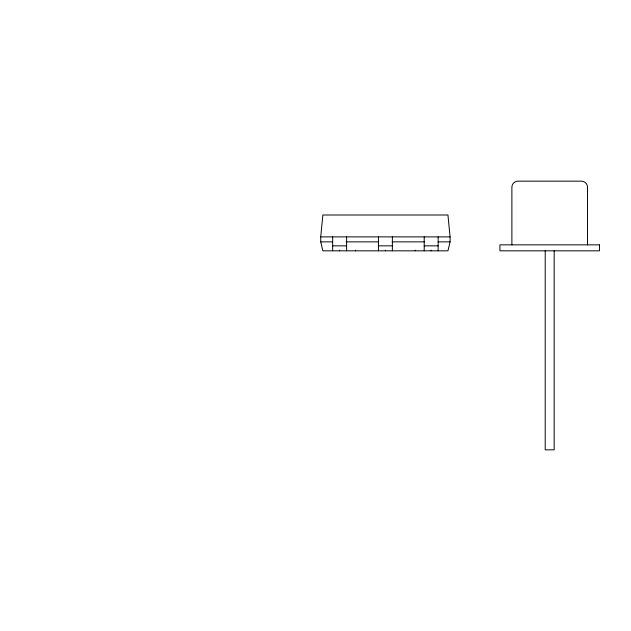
<?xml version="1.0" encoding="UTF-8"?>
<svg xmlns="http://www.w3.org/2000/svg" width="631" height="631" viewBox="0 0 631 631"><rect width="100%" height="100%" fill="white"/><g stroke="black" fill="none" stroke-linecap="round" stroke-linejoin="round"><path stroke-width="0.95" d="M320.722 236.885L322.859 214.997L447.947 214.997L450.084 236.885L450.084 241.862L447.947 250.822L322.859 250.822L320.722 241.862L320.722 236.885L450.084 236.885M320.722 241.862L332.466 241.862M346.167 241.862L378.458 241.862M392.159 241.862L424.45 241.862M438.143 241.862L450.084 241.862M332.663 245.845L346.6 245.845M378.442 245.845L392.372 245.845M424.213 245.845L438.143 245.845M587.508 244.852L587.508 187.131C587.532 183.936 584.732 181.144 581.537 181.16L517.854 181.16C514.659 181.144 511.859 183.936 511.883 187.131L511.883 244.852M554.176 250.822L554.176 449.84L545.216 449.84L545.216 250.822M438.143 236.885L438.143 250.822M431.178 250.168L431.178 250.807M424.213 236.885L424.213 250.822M415.222 250.168L415.222 250.807M392.372 236.885L392.372 250.822M385.407 250.168L385.407 250.807M378.442 236.885L378.442 250.822M355.592 250.168L355.592 250.807M346.6 236.885L346.6 250.822M339.628 250.168L339.628 250.807M332.663 236.885L332.663 250.822M599.45 244.852L499.941 244.852L499.941 250.822L599.45 250.822L599.45 244.852"/></g></svg>
